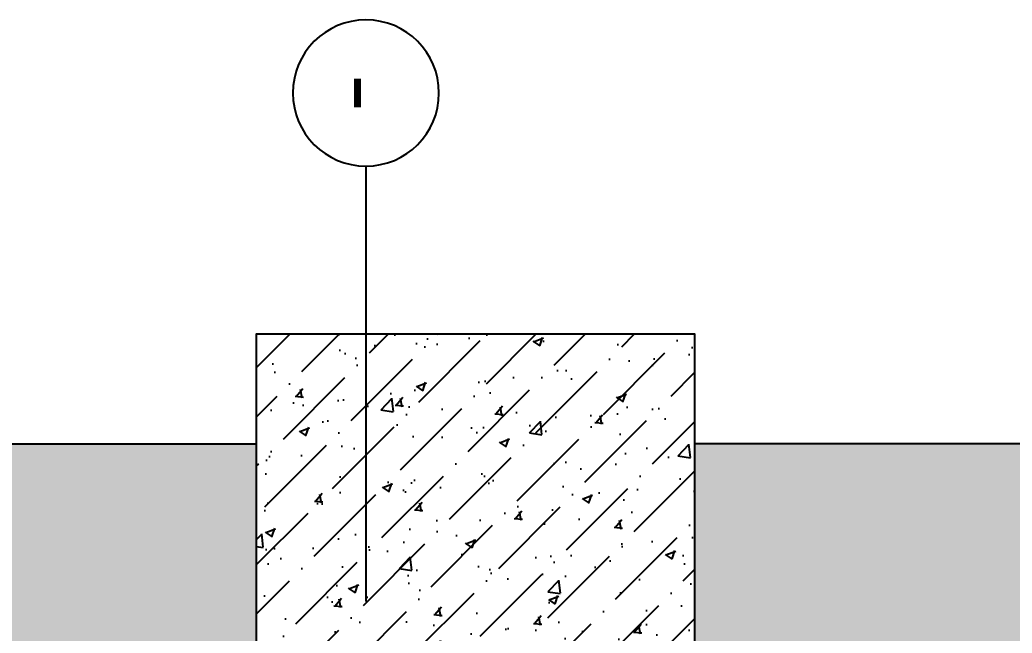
# Model space of a CAD drawing. Header units: millimetres. Extents: x 3104083 to 3173399, y -3165492 to -3044687.
# Drawn here: x 3128921 to 3129826, y -3052379 to -3051820 of the extents above; entities that cross this region are included whole.
import ezdxf
from ezdxf.enums import TextEntityAlignment as Align

# ---------------------------------------------------------------- set-up
doc = ezdxf.new("R2010")
doc.units = ezdxf.units.MM
doc.header["$LTSCALE"] = 500
doc.header["$MEASUREMENT"] = 0
doc.linetypes.add('CENTER', pattern=[50.8, 31.75, -6.35, 6.35, -6.35])
doc.layers.get('0').update_dxf_attribs({"linetype": 'CONTINUOUS'})
for name, color, linetype in [('A-土建墙（含管井、立管）', 6, 'CONTINUOUS'), ('A-土建柱', 6, 'CONTINUOUS'), ('A-土建柱填充', 251, 'CONTINUOUS'), ('A-轴号', 4, 'CONTINUOUS'), ('E-立面填充', 250, 'CONTINUOUS'), ('IEL-VERY LIGHT', 250, 'CONTINUOUS')]:
    doc.layers.add(name, color=color, linetype=linetype)
doc.styles.add('NAME-1', font='SIMHEI.TTF')

# ---------------------------------------------------------------- blocks, each defined once
blk = doc.blocks.new('轴号')
at = {"color": 4}
blk.add_circle((4, 0), 4, dxfattribs=at)
at = {"color": 2, "style": 'NAME-1'}
blk.add_attdef('1', text='', height=4, dxfattribs=at).set_placement((4, 0), align=Align.MIDDLE)

msp = doc.modelspace()

# ---------------------------------------------------------------- hatches: boundary and pattern name
at = {"layer": 'A-土建柱填充'}
h = msp.add_hatch(dxfattribs=at)
h.set_pattern_fill('AR-CONC,_O', color=256, scale=0.5)
h.set_pattern_definition([(50, (2960534.45, -2915320.89), (91.092334, -7.969543), [9.525, -104.775]), (355, (2960534.45, -2915320.89), (-17.621413, 95.52832), [7.62, -83.82]), (100.451, (2960542.04, -2915321.55), (73.47125, 87.558344), [8.095, -89.045]), (46.1842, (2960534.45, -2915295.49), (135.53952, -21.021164), [14.2875, -157.1625]), (96.6356, (2960545.74, -2915297.24), (118.70212, 123.71278), [12.1425, -133.5675]), (351.184, (2960534.45, -2915295.49), (118.7023, 123.71256), [11.43, -125.73]), (21, (2960547.15, -2915301.84), (75.80744, -51.13276), [9.525, -104.775]), (326, (2960547.15, -2915301.84), (30.901014, 92.093983), [7.62, -83.82]), (71.4514, (2960553.465, -2915306.1), (106.708245, 40.96143), [8.095, -89.045]), (37.5, (2960534.448, -2915320.89), (1.5443016, 42.2775194), [0, -82.804, 0, -85.09, 0, -84.1375]), (7.5, (2960534.45, -2915320.89), (33.409831, 50.090287), [0, -48.514, 0, -80.899, 0, -32.0675]), (327.5, (2960506.127, -2915320.89), (67.7952976, -2.864372), [0, -31.75, 0, -99.06, 0, -131.445]), (317.5, (2960493.427, -2915320.89), (74.06459, 12.713246), [0, -41.275, 0, -65.786, 0, -93.345])])
h.paths.add_polyline_path([(3129536.492, -3052506.789), (3129536.492, -3052106.789), (3129136.492, -3052106.789), (3129136.492, -3052506.789)])
h = msp.add_hatch(dxfattribs=at)
h.set_pattern_fill('ANSI36,_O', color=256, scale=10)
h.set_pattern_definition([(45, (2960534.448, -2915320.89), (16.83798, 61.739261), [79.375, -15.875, 0, -15.875])])
h.paths.add_polyline_path([(3129536.492, -3052506.789), (3129536.492, -3052106.789), (3129136.492, -3052106.789), (3129136.492, -3052506.789)])
at = {"layer": 'E-立面填充', "ltscale": 0.15}
h = msp.add_hatch(dxfattribs=at)
h.set_pattern_fill('ZIGZAG', color=256, scale=10, angle=315, style=0)
h.set_pattern_definition([(315, (3081457.284, -3028471.593), (44.90128, -1e-14), [31.75, -31.75]), (45, (3081479.735, -3028494.044), (1e-14, 44.90128), [31.75, -31.75])])
h.paths.add_polyline_path([(3131636.492, -3052206.789), (3130336.238, -3052206.789), (3130411.238, -3052206.789), (3130411.238, -3052296.789), (3129881.238, -3052296.789), (3129881.238, -3052206.789), (3129698.238, -3052206.789), (3129536.492, -3052206.789), (3129536.492, -3052406.789), (3130696.238, -3052406.789), (3130696.238, -3052316.789), (3131076.238, -3052316.789), (3131226.238, -3052316.789), (3131236.238, -3052406.789), (3131086.238, -3052406.789), (3131536.492, -3052406.789), (3131536.492, -3053006.789), (3131136.492, -3053006.789), (3131136.492, -3053291.789), (3131336.492, -3053291.789), (3131336.492, -3053206.789), (3131736.492, -3053206.789), (3131736.492, -3052306.789), (3131636.492, -3052306.789)])
h.paths.add_polyline_path([(3131736.492, -3052206.789), (3131636.492, -3052206.789), (3131636.492, -3052306.789), (3131736.492, -3052306.789)], flags=17)
h.paths.add_polyline_path([(3129136.492, -3052206.789), (3128454.448, -3052206.789), (3128454.448, -3052406.789), (3129136.492, -3052406.789)])

# ---------------------------------------------------------------- linework, layer by layer
at = {"layer": 'A-土建墙（含管井、立管）', "color": 6}
for points in [[(3128454.448, -3052206.789), (3129136.492, -3052206.789)], [(3131736.492, -3053206.789), (3131736.492, -3052206.789), (3129536.492, -3052206.789)]]:
    msp.add_lwpolyline(points, dxfattribs=at)
at = {"layer": 'A-土建柱'}
msp.add_lwpolyline([(3129536.492, -3052506.789), (3129536.492, -3052106.789), (3129136.492, -3052106.789), (3129136.492, -3052506.789), (3129536.492, -3052506.789)], dxfattribs=at)
at = {"layer": 'IEL-VERY LIGHT', "linetype": 'CENTER', "ltscale": 0.025}
msp.add_line((3129236.492, -3051953.576), (3129236.492, -3053124.756), dxfattribs=at)

# ---------------------------------------------------------------- block references
at = {"layer": 'A-轴号', "color": 4, "ltscale": 20}
ref = msp.add_blockref('轴号', (3129236.492, -3051953.576), dxfattribs=dict(at, xscale=-16.66666666666666, yscale=16.66666666666666, zscale=16.66666666666666, rotation=270))
ref.add_attrib('1', '-', dxfattribs={"layer": '0', "color": 2, "height": 66.667, "rotation": 270, "style": 'NAME-1'}).set_placement((3129236.492, -3051886.909), align=Align.MIDDLE)

doc.saveas('drawing.dxf')
